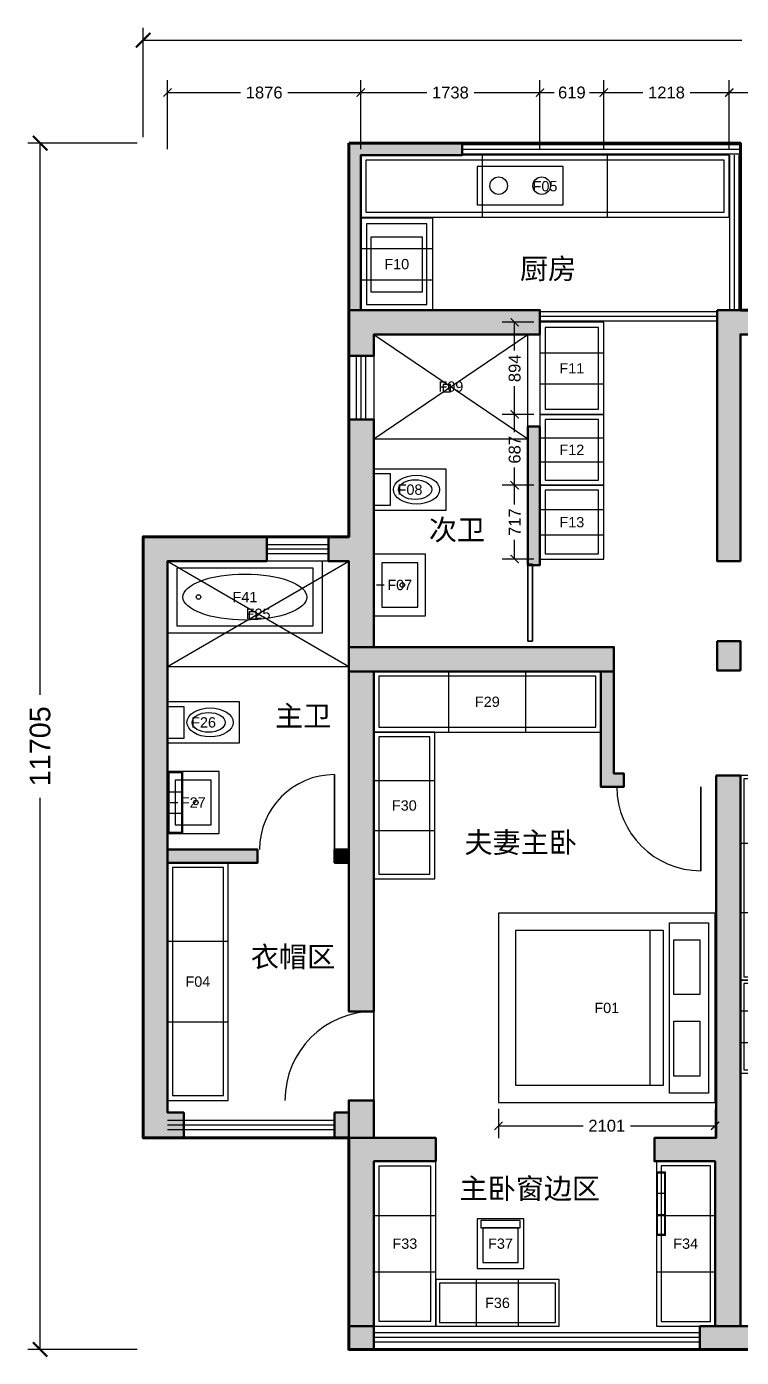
# Model space of a CAD drawing. Header units: millimetres. Extents: x -1131 to 13082, y -640 to 12837.
# Drawn here: x -1131 to 5804, y -77 to 12837 of the extents above; entities that cross this region are included whole.
import ezdxf
from ezdxf.enums import TextEntityAlignment as Align

# ---------------------------------------------------------------- set-up
doc = ezdxf.new("R2010")
doc.units = ezdxf.units.MM
for name, color, linetype, lineweight in [('A-DIMS', 7, 'Continuous', 18), ('A-DOOR', 7, 'Continuous', 25), ('A-FIXT', 7, 'Continuous', 25), ('A-FURN', 7, 'Continuous', 25), ('A-TEXT', 7, 'Continuous', 18), ('A-WALL', 7, 'Continuous', 50), ('A-WINDOW', 7, 'Continuous', 25)]:
    doc.layers.add(name, color=color, linetype=linetype, lineweight=lineweight)
doc.styles.add('CN', font='Arial Unicode.ttf')
doc.dimstyles.new('ARCH', dxfattribs={"dimtxt": 200, "dimasz": 140, "dimexe": 120, "dimexo": 60, "dimgap": 60, "dimtad": 1, "dimdec": 0, "dimtxsty": 'CN', "dimblk": 'ARCHTICK', "dimcen": 2.5, "dimazin": 3, "dimtfac": 1, "dimtmove": 0, "dimatfit": 3})

# ---------------------------------------------------------------- blocks, each defined once
blk = doc.blocks.new('FURN_001')
at = {"layer": 'A-FURN', "lineweight": 25}
blk.add_line((1471.036, 165.2706), (1471.036, 1671.0694), dxfattribs=at)
for points in [[(0, 0), (2101.48, 0), (2101.48, 1836.34), (0, 1836.34)], [(2038.4356, 91.817), (1660.1692, 91.817), (1660.1692, 1744.523), (2038.4356, 1744.523)], [(1597.1248, 165.2706), (168.1184, 165.2706), (168.1184, 1671.0694), (1597.1248, 1671.0694)], [(1954.3764, 1046.7138), (1702.1988, 1046.7138), (1702.1988, 1579.2524), (1954.3764, 1579.2524)], [(1954.3764, 257.0876), (1702.1988, 257.0876), (1702.1988, 789.6262), (1954.3764, 789.6262)]]:
    blk.add_lwpolyline(points, close=True, dxfattribs=at)
blk = doc.blocks.new('FURN_004')
at = {"layer": 'A-FURN', "lineweight": 25}
for p, q in [((0, 1546.159), (589.2, 1546.159)), ((0, 761.541), (589.2, 761.541))]:
    blk.add_line(p, q, dxfattribs=at)
for points in [[(0, 0), (589.2, 0), (589.2, 2307.7), (0, 2307.7)], [(47.136, 47.136), (542.064, 47.136), (542.064, 2260.564), (47.136, 2260.564)]]:
    blk.add_lwpolyline(points, close=True, dxfattribs=at)
blk = doc.blocks.new('FURN_005')
at = {"layer": 'A-FIXT', "lineweight": 25}
for p, q in [((1179.5784, 0), (1179.5784, 599.02)), ((2394.9016, 0), (2394.9016, 599.02))]:
    blk.add_line(p, q, dxfattribs=at)
for points in [[(0, 0), (3574.48, 0), (3574.48, 599.02), (0, 599.02)], [(47.9216, 47.9216), (3526.5584, 47.9216), (3526.5584, 551.0984), (47.9216, 551.0984)]]:
    blk.add_lwpolyline(points, close=True, dxfattribs=at)
blk = doc.blocks.new('FURN_007')
at = {"layer": 'A-FIXT', "lineweight": 25}
blk.add_line((25.00172, 300.001), (100.00688, 300.001), dxfattribs=at)
for points in [[(0, 0), (500.0344, 0), (500.0344, 600.002), (0, 600.002)], [(75.00516, 84.00028), (425.02924, 84.00028), (425.02924, 516.00172), (75.00516, 516.00172)]]:
    blk.add_lwpolyline(points, close=True, dxfattribs=at)
blk.add_circle((275.01892, 300.001), 22, dxfattribs=at)
blk = doc.blocks.new('FURN_008')
at = {"layer": 'A-FIXT', "lineweight": 25}
for points in [[(0, 0), (699.9696, 0), (699.9696, 399.9686), (0, 399.9686)], [(0, 47.996232), (160.993008, 47.996232), (160.993008, 351.972368), (0, 351.972368)]]:
    blk.add_lwpolyline(points, close=True, dxfattribs=at)
for centre, major_axis, ratio in [((412.982064, 199.9843), (223.990272, 0), 0.6249780794), ((398.982672, 199.9843), (160.993008, 0), 0.5962523789)]:
    blk.add_ellipse(centre, major_axis=major_axis, ratio=ratio, dxfattribs=at)
blk = doc.blocks.new('FURN_009')
at = {"layer": 'A-FIXT', "lineweight": 25}
for p, q in [((0, 0), (1492.64, 1011.46)), ((0, 1011.46), (1492.64, 0))]:
    blk.add_line(p, q, dxfattribs=at)
for points in [[(0, 0), (1492.64, 0), (1492.64, 1011.46), (0, 1011.46)], [(671.688, 455.157), (741.688, 455.157), (741.688, 525.157), (671.688, 525.157)]]:
    blk.add_lwpolyline(points, close=True, dxfattribs=at)
blk = doc.blocks.new('FURN_010')
at = {"layer": 'A-FIXT', "lineweight": 25}
for p, q in [((0, 598.7254), (697.22, 598.7254)), ((0, 294.8946), (697.22, 294.8946))]:
    blk.add_line(p, q, dxfattribs=at)
for points in [[(0, 0), (697.22, 0), (697.22, 893.62), (0, 893.62)], [(55.7776, 55.7776), (641.4424, 55.7776), (641.4424, 837.8424), (55.7776, 837.8424)]]:
    blk.add_lwpolyline(points, close=True, dxfattribs=at)
blk = doc.blocks.new('FURN_011')
at = {"layer": 'A-FIXT', "lineweight": 25}
for p, q in [((0, 598.7254), (618.66, 598.7254)), ((0, 294.8946), (618.66, 294.8946))]:
    blk.add_line(p, q, dxfattribs=at)
for points in [[(0, 0), (618.66, 0), (618.66, 893.62), (0, 893.62)], [(49.4928, 49.4928), (569.1672, 49.4928), (569.1672, 844.1272), (49.4928, 844.1272)]]:
    blk.add_lwpolyline(points, close=True, dxfattribs=at)
blk = doc.blocks.new('FURN_012')
at = {"layer": 'A-FIXT', "lineweight": 25}
for p, q in [((0, 460.558), (618.66, 460.558)), ((0, 226.842), (618.66, 226.842))]:
    blk.add_line(p, q, dxfattribs=at)
for points in [[(0, 0), (618.66, 0), (618.66, 687.4), (0, 687.4)], [(49.4928, 49.4928), (569.1672, 49.4928), (569.1672, 637.9072), (49.4928, 637.9072)]]:
    blk.add_lwpolyline(points, close=True, dxfattribs=at)
blk = doc.blocks.new('FURN_013')
at = {"layer": 'A-FURN', "lineweight": 25}
for p, q in [((0, 480.2962), (618.66, 480.2962)), ((0, 236.5638), (618.66, 236.5638))]:
    blk.add_line(p, q, dxfattribs=at)
for points in [[(0, 0), (618.66, 0), (618.66, 716.86), (0, 716.86)], [(49.4928, 49.4928), (569.1672, 49.4928), (569.1672, 667.3672), (49.4928, 667.3672)]]:
    blk.add_lwpolyline(points, close=True, dxfattribs=at)
blk = doc.blocks.new('FURN_022')
at = {"layer": 'A-FURN', "lineweight": 25}
for p, q in [((0, 1329.0388), (402.62, 1329.0388)), ((0, 654.6012), (402.62, 654.6012))]:
    blk.add_line(p, q, dxfattribs=at)
for points in [[(0, 0), (402.62, 0), (402.62, 1983.64), (0, 1983.64)], [(32.2096, 32.2096), (370.4104, 32.2096), (370.4104, 1951.4304), (32.2096, 1951.4304)]]:
    blk.add_lwpolyline(points, close=True, dxfattribs=at)
blk = doc.blocks.new('FURN_023')
at = {"layer": 'A-FURN', "lineweight": 25}
for p, q in [((0, 605.3048), (402.62, 605.3048)), ((0, 298.1352), (402.62, 298.1352))]:
    blk.add_line(p, q, dxfattribs=at)
for points in [[(0, 0), (402.62, 0), (402.62, 903.44), (0, 903.44)], [(32.2096, 32.2096), (370.4104, 32.2096), (370.4104, 871.2304), (32.2096, 871.2304)]]:
    blk.add_lwpolyline(points, close=True, dxfattribs=at)
blk = doc.blocks.new('FURN_025')
at = {"layer": 'A-FIXT', "lineweight": 25}
for p, q in [((0, 0), (1757.78, 1021.28)), ((0, 1021.28), (1757.78, 0))]:
    blk.add_line(p, q, dxfattribs=at)
for points in [[(0, 0), (1757.78, 0), (1757.78, 1021.28), (0, 1021.28)], [(791.001, 459.576), (861.001, 459.576), (861.001, 529.576), (791.001, 529.576)]]:
    blk.add_lwpolyline(points, close=True, dxfattribs=at)
blk = doc.blocks.new('FURN_026')
at = {"layer": 'A-FIXT', "lineweight": 25}
for points in [[(0, 0), (699.9696, 0), (699.9696, 399.9686), (0, 399.9686)], [(0, 47.996232), (160.993008, 47.996232), (160.993008, 351.972368), (0, 351.972368)]]:
    blk.add_lwpolyline(points, close=True, dxfattribs=at)
for centre, major_axis, ratio in [((412.982064, 199.9843), (223.990272, 0), 0.6249780794), ((398.982672, 199.9843), (160.993008, 0), 0.5962523789)]:
    blk.add_ellipse(centre, major_axis=major_axis, ratio=ratio, dxfattribs=at)
blk = doc.blocks.new('FURN_027')
at = {"layer": 'A-FIXT', "lineweight": 25}
blk.add_line((25.00172, 300.001), (100.00688, 300.001), dxfattribs=at)
for points in [[(0, 0), (500.0344, 0), (500.0344, 600.002), (0, 600.002)], [(75.00516, 84.00028), (425.02924, 84.00028), (425.02924, 516.00172), (75.00516, 516.00172)]]:
    blk.add_lwpolyline(points, close=True, dxfattribs=at)
blk.add_circle((275.01892, 300.001), 22, dxfattribs=at)
blk = doc.blocks.new('FURN_028')
at = {"layer": 'A-FIXT', "lineweight": 25}
for p, q in [((0, 402.00134), (149.9514, 402.00134)), ((0, 198.00066), (149.9514, 198.00066))]:
    blk.add_line(p, q, dxfattribs=at)
for points in [[(0, 0), (149.9514, 0), (149.9514, 600.002), (0, 600.002)], [(11.996112, 11.996112), (137.955288, 11.996112), (137.955288, 588.005888), (11.996112, 588.005888)]]:
    blk.add_lwpolyline(points, close=True, dxfattribs=at)
blk = doc.blocks.new('FURN_029')
at = {"layer": 'A-FURN', "lineweight": 25}
for p, q in [((725.8944, 0), (725.8944, 589.2)), ((1473.7856, 0), (1473.7856, 589.2))]:
    blk.add_line(p, q, dxfattribs=at)
for points in [[(0, 0), (2199.68, 0), (2199.68, 589.2), (0, 589.2)], [(47.136, 47.136), (2152.544, 47.136), (2152.544, 542.064), (47.136, 542.064)]]:
    blk.add_lwpolyline(points, close=True, dxfattribs=at)
blk = doc.blocks.new('FURN_030')
at = {"layer": 'A-FURN', "lineweight": 25}
for p, q in [((0, 954.013), (589.2, 954.013)), ((0, 469.887), (589.2, 469.887))]:
    blk.add_line(p, q, dxfattribs=at)
for points in [[(0, 0), (589.2, 0), (589.2, 1423.9), (0, 1423.9)], [(47.136, 47.136), (542.064, 47.136), (542.064, 1376.764), (47.136, 1376.764)]]:
    blk.add_lwpolyline(points, close=True, dxfattribs=at)
blk = doc.blocks.new('FURN_033')
at = {"layer": 'A-FURN', "lineweight": 25}
for p, q in [((0, 1072.4422), (599.02, 1072.4422)), ((0, 528.2178), (599.02, 528.2178))]:
    blk.add_line(p, q, dxfattribs=at)
for points in [[(0, 0), (599.02, 0), (599.02, 1600.66), (0, 1600.66)], [(47.9216, 47.9216), (551.0984, 47.9216), (551.0984, 1552.7384), (47.9216, 1552.7384)]]:
    blk.add_lwpolyline(points, close=True, dxfattribs=at)
blk = doc.blocks.new('FURN_034')
at = {"layer": 'A-FURN', "lineweight": 25}
for p, q in [((0, 1072.4422), (569.56, 1072.4422)), ((0, 528.2178), (569.56, 528.2178))]:
    blk.add_line(p, q, dxfattribs=at)
for points in [[(0, 0), (569.56, 0), (569.56, 1600.66), (0, 1600.66)], [(45.5648, 45.5648), (523.9952, 45.5648), (523.9952, 1555.0952), (45.5648, 1555.0952)]]:
    blk.add_lwpolyline(points, close=True, dxfattribs=at)
blk = doc.blocks.new('FURN_036')
at = {"layer": 'A-FURN', "lineweight": 25}
for p, q in [((395.3532, 0), (395.3532, 451.72)), ((802.6868, 0), (802.6868, 451.72))]:
    blk.add_line(p, q, dxfattribs=at)
for points in [[(0, 0), (1198.04, 0), (1198.04, 451.72), (0, 451.72)], [(36.1376, 36.1376), (1161.9024, 36.1376), (1161.9024, 415.5824), (36.1376, 415.5824)]]:
    blk.add_lwpolyline(points, close=True, dxfattribs=at)
blk = doc.blocks.new('FURN_037')
at = {"layer": 'A-FURN', "lineweight": 25}
for points in [[(0, 0), (451.72, 0), (451.72, 481.18), (0, 481.18)], [(36.1376, 394.5676), (415.5824, 394.5676), (415.5824, 466.7446), (36.1376, 466.7446)], [(54.2064, 57.7416), (397.5136, 57.7416), (397.5136, 394.5676), (54.2064, 394.5676)]]:
    blk.add_lwpolyline(points, close=True, dxfattribs=at)
blk = doc.blocks.new('FURN_038')
at = {"layer": 'A-FURN', "lineweight": 25}
for p, q in [((0, 407.9228), (88.38, 407.9228)), ((0, 200.9172), (88.38, 200.9172))]:
    blk.add_line(p, q, dxfattribs=at)
for points in [[(0, 0), (88.38, 0), (88.38, 608.84), (0, 608.84)], [(7.0704, 7.0704), (81.3096, 7.0704), (81.3096, 601.7696), (7.0704, 601.7696)]]:
    blk.add_lwpolyline(points, close=True, dxfattribs=at)
blk = doc.blocks.new('FURN_041')
at = {"layer": 'A-FURN', "lineweight": 25}
for points in [[(0, 0), (1502.46, 0), (1502.46, 697.22), (0, 697.22)], [(90.1476, 69.722), (1412.3124, 69.722), (1412.3124, 627.498), (90.1476, 627.498)]]:
    blk.add_lwpolyline(points, close=True, dxfattribs=at)
blk.add_circle((300.492, 348.61), 22, dxfattribs=at)
blk.add_ellipse((751.23, 348.61), major_axis=(600.984, 0), ratio=0.3712418301, dxfattribs=at)
blk = doc.blocks.new('_ARCHTICK')
at = {"color": 0, "linetype": 'BYBLOCK', "const_width": 0.15}
blk.add_lwpolyline([(-0.5, -0.5), (0.5, 0.5)], dxfattribs=at)
blk = doc.blocks.new('*D1')
for p, q in [((0, 11765.44), (0, 12825.44)), ((12618.7, 11765.44), (12618.7, 12825.44)), ((0, 12705.44), (5809.35, 12705.44)), ((6809.35, 12705.44), (12618.7, 12705.44))]:
    blk.add_line(p, q)
at = {"layer": 'Defpoints'}
for p in [(0, 12705.44), (0, 11705.44), (12618.7, 11705.44)]:
    blk.add_point(p, dxfattribs=at)
at = {"layer": 'A-DIMS', "xscale": 140, "yscale": 140, "rotation": 180}
blk.add_blockref('_ARCHTICK', (0, 12705.44), dxfattribs=at)
at = {"layer": 'A-DIMS', "xscale": 140, "yscale": 140}
blk.add_blockref('_ARCHTICK', (12618.7, 12705.44), dxfattribs=at)
at = {"layer": 'A-DIMS', "insert": (6309.35, 12705.44), "char_height": 200, "attachment_point": 5, "style": 'CN'}
blk.add_mtext('12619', dxfattribs=at)
blk = doc.blocks.new('*D2')
for p, q in [((-60, 11705.44), (-1120, 11705.44)), ((-1000, 6352.72), (-1000, 11705.44)), ((-1000, 0), (-1000, 5352.72)), ((-60, 0), (-1120, 0))]:
    blk.add_line(p, q)
at = {"layer": 'Defpoints'}
for p in [(0, 11705.44), (-1000, 0), (0, 0)]:
    blk.add_point(p, dxfattribs=at)
at = {"layer": 'A-DIMS', "xscale": 140, "yscale": 140}
for p, rotation in [((-1000, 11705.44), 90), ((-1000, 0), 270)]:
    blk.add_blockref('_ARCHTICK', p, dxfattribs=dict(at, rotation=rotation))
at = {"layer": 'A-DIMS', "insert": (-1000, 5852.72), "char_height": 200, "attachment_point": 5, "rotation": 90, "style": 'CN'}
blk.add_mtext('11705', dxfattribs=at)
blk = doc.blocks.new('*D3')
for p, q in [((235.68, 11647.6), (235.68, 12316.44)), ((2111.3, 11647.6), (2111.3, 12316.44)), ((235.68, 12196.44), (943.49, 12196.44)), ((1403.49, 12196.44), (2111.3, 12196.44))]:
    blk.add_line(p, q)
at = {"layer": 'Defpoints'}
for p in [(235.68, 12196.44), (235.68, 11587.6), (2111.3, 11587.6)]:
    blk.add_point(p, dxfattribs=at)
at = {"layer": 'A-DIMS', "xscale": 80, "yscale": 80, "rotation": 180}
blk.add_blockref('_ARCHTICK', (235.68, 12196.44), dxfattribs=at)
at = {"layer": 'A-DIMS', "xscale": 80, "yscale": 80}
blk.add_blockref('_ARCHTICK', (2111.3, 12196.44), dxfattribs=at)
at = {"layer": 'A-DIMS', "insert": (1173.49, 12196.44), "char_height": 115, "attachment_point": 5, "style": 'CN'}
blk.add_mtext('1876', dxfattribs=at)
blk = doc.blocks.new('*D4')
for p, q in [((2111.3, 11647.6), (2111.3, 12316.44)), ((3849.44, 11647.6), (3849.44, 12316.44)), ((2111.3, 12196.44), (2750.37, 12196.44)), ((3210.37, 12196.44), (3849.44, 12196.44))]:
    blk.add_line(p, q)
at = {"layer": 'Defpoints'}
for p in [(2111.3, 12196.44), (2111.3, 11587.6), (3849.44, 11587.6)]:
    blk.add_point(p, dxfattribs=at)
at = {"layer": 'A-DIMS', "xscale": 80, "yscale": 80, "rotation": 180}
blk.add_blockref('_ARCHTICK', (2111.3, 12196.44), dxfattribs=at)
at = {"layer": 'A-DIMS', "xscale": 80, "yscale": 80}
blk.add_blockref('_ARCHTICK', (3849.44, 12196.44), dxfattribs=at)
at = {"layer": 'A-DIMS', "insert": (2980.37, 12196.44), "char_height": 115, "attachment_point": 5, "style": 'CN'}
blk.add_mtext('1738', dxfattribs=at)
blk = doc.blocks.new('*D5')
for p, q in [((3849.44, 11647.6), (3849.44, 12316.44)), ((4468.1, 11647.6), (4468.1, 12316.44)), ((3849.44, 12196.44), (3986.27, 12196.44)), ((4331.27, 12196.44), (4468.1, 12196.44))]:
    blk.add_line(p, q)
at = {"layer": 'Defpoints'}
for p in [(3849.44, 12196.44), (3849.44, 11587.6), (4468.1, 11587.6)]:
    blk.add_point(p, dxfattribs=at)
at = {"layer": 'A-DIMS', "xscale": 80, "yscale": 80, "rotation": 180}
blk.add_blockref('_ARCHTICK', (3849.44, 12196.44), dxfattribs=at)
at = {"layer": 'A-DIMS', "xscale": 80, "yscale": 80}
blk.add_blockref('_ARCHTICK', (4468.1, 12196.44), dxfattribs=at)
at = {"layer": 'A-DIMS', "insert": (4158.77, 12196.44), "char_height": 115, "attachment_point": 5, "style": 'CN'}
blk.add_mtext('619', dxfattribs=at)
blk = doc.blocks.new('*D6')
for p, q in [((4468.1, 11647.6), (4468.1, 12316.44)), ((5685.78, 11647.6), (5685.78, 12316.44)), ((4468.1, 12196.44), (4846.94, 12196.44)), ((5306.94, 12196.44), (5685.78, 12196.44))]:
    blk.add_line(p, q)
at = {"layer": 'Defpoints'}
for p in [(4468.1, 12196.44), (4468.1, 11587.6), (5685.78, 11587.6)]:
    blk.add_point(p, dxfattribs=at)
at = {"layer": 'A-DIMS', "xscale": 80, "yscale": 80, "rotation": 180}
blk.add_blockref('_ARCHTICK', (4468.1, 12196.44), dxfattribs=at)
at = {"layer": 'A-DIMS', "xscale": 80, "yscale": 80}
blk.add_blockref('_ARCHTICK', (5685.78, 12196.44), dxfattribs=at)
at = {"layer": 'A-DIMS', "insert": (5076.94, 12196.44), "char_height": 115, "attachment_point": 5, "style": 'CN'}
blk.add_mtext('1218', dxfattribs=at)
blk = doc.blocks.new('*D7')
for p, q in [((5685.78, 11647.6), (5685.78, 12316.44)), ((9427.2, 11647.6), (9427.2, 12316.44)), ((5685.78, 12196.44), (7326.49, 12196.44)), ((7786.49, 12196.44), (9427.2, 12196.44))]:
    blk.add_line(p, q)
at = {"layer": 'Defpoints'}
for p in [(5685.78, 12196.44), (5685.78, 11587.6), (9427.2, 11587.6)]:
    blk.add_point(p, dxfattribs=at)
at = {"layer": 'A-DIMS', "xscale": 80, "yscale": 80, "rotation": 180}
blk.add_blockref('_ARCHTICK', (5685.78, 12196.44), dxfattribs=at)
at = {"layer": 'A-DIMS', "xscale": 80, "yscale": 80}
blk.add_blockref('_ARCHTICK', (9427.2, 12196.44), dxfattribs=at)
at = {"layer": 'A-DIMS', "insert": (7556.49, 12196.44), "char_height": 115, "attachment_point": 5, "style": 'CN'}
blk.add_mtext('3741', dxfattribs=at)
blk = doc.blocks.new('*D17')
for p, q in [((3789.44, 9967.3), (3483.94, 9967.3)), ((3603.94, 9692.99), (3603.94, 9967.3)), ((3603.94, 9073.68), (3603.94, 9347.99)), ((3789.44, 9073.68), (3483.94, 9073.68))]:
    blk.add_line(p, q)
at = {"layer": 'Defpoints'}
for p in [(3849.44, 9967.3), (3603.94, 9073.68), (3849.44, 9073.68)]:
    blk.add_point(p, dxfattribs=at)
at = {"layer": 'A-DIMS', "xscale": 80, "yscale": 80}
for p, rotation in [((3603.94, 9967.3), 90), ((3603.94, 9073.68), 270)]:
    blk.add_blockref('_ARCHTICK', p, dxfattribs=dict(at, rotation=rotation))
at = {"layer": 'A-DIMS', "insert": (3603.94, 9520.49), "char_height": 115, "attachment_point": 5, "rotation": 90, "style": 'CN'}
blk.add_mtext('894', dxfattribs=at)
blk = doc.blocks.new('*D18')
for p, q in [((3789.44, 9073.68), (3483.94, 9073.68)), ((3603.94, 8902.48), (3603.94, 9073.68)), ((3603.94, 8386.28), (3603.94, 8557.48)), ((3789.44, 8386.28), (3483.94, 8386.28))]:
    blk.add_line(p, q)
at = {"layer": 'Defpoints'}
for p in [(3849.44, 9073.68), (3603.94, 8386.28), (3849.44, 8386.28)]:
    blk.add_point(p, dxfattribs=at)
at = {"layer": 'A-DIMS', "xscale": 80, "yscale": 80}
for p, rotation in [((3603.94, 9073.68), 90), ((3603.94, 8386.28), 270)]:
    blk.add_blockref('_ARCHTICK', p, dxfattribs=dict(at, rotation=rotation))
at = {"layer": 'A-DIMS', "insert": (3603.94, 8729.98), "char_height": 115, "attachment_point": 5, "rotation": 90, "style": 'CN'}
blk.add_mtext('687', dxfattribs=at)
blk = doc.blocks.new('*D19')
for p, q in [((3789.44, 8386.28), (3483.94, 8386.28)), ((3603.94, 8200.35), (3603.94, 8386.28)), ((3603.94, 7669.42), (3603.94, 7855.35)), ((3789.44, 7669.42), (3483.94, 7669.42))]:
    blk.add_line(p, q)
at = {"layer": 'Defpoints'}
for p in [(3849.44, 8386.28), (3603.94, 7669.42), (3849.44, 7669.42)]:
    blk.add_point(p, dxfattribs=at)
at = {"layer": 'A-DIMS', "xscale": 80, "yscale": 80}
for p, rotation in [((3603.94, 8386.28), 90), ((3603.94, 7669.42), 270)]:
    blk.add_blockref('_ARCHTICK', p, dxfattribs=dict(at, rotation=rotation))
at = {"layer": 'A-DIMS', "insert": (3603.94, 8027.85), "char_height": 115, "attachment_point": 5, "rotation": 90, "style": 'CN'}
blk.add_mtext('717', dxfattribs=at)
blk = doc.blocks.new('*D20')
for p, q in [((3446.82, 2336.08), (3446.82, 2050.22)), ((5548.3, 2336.08), (5548.3, 2050.22)), ((3446.82, 2170.22), (4267.56, 2170.22)), ((4727.56, 2170.22), (5548.3, 2170.22))]:
    blk.add_line(p, q)
at = {"layer": 'Defpoints'}
for p in [(3446.82, 2396.08), (5548.3, 2396.08), (3446.82, 2170.22)]:
    blk.add_point(p, dxfattribs=at)
at = {"layer": 'A-DIMS', "xscale": 80, "yscale": 80, "rotation": 180}
blk.add_blockref('_ARCHTICK', (3446.82, 2170.22), dxfattribs=at)
at = {"layer": 'A-DIMS', "xscale": 80, "yscale": 80}
blk.add_blockref('_ARCHTICK', (5548.3, 2170.22), dxfattribs=at)
at = {"layer": 'A-DIMS', "insert": (4497.56, 2170.22), "char_height": 115, "attachment_point": 5, "style": 'CN'}
blk.add_mtext('2101', dxfattribs=at)

msp = doc.modelspace()

# ---------------------------------------------------------------- hatches: boundary and pattern name
at = {"layer": 'A-WALL'}
for points in [[(1993.46, 11705.44), (3093.3, 11705.44), (3093.3, 11587.6), (2111.3, 11587.6), (2111.3, 10085.14), (1993.46, 10085.14)], [(1993.46, 10085.14), (3849.44, 10085.14), (3849.44, 9849.46), (2238.96, 9849.46), (2238.96, 9643.24), (1993.46, 9643.24)], [(5567.94, 10085.14), (6913.28, 10085.14), (6913.28, 9849.46), (5793.8, 9849.46), (5793.8, 7649.78), (5567.94, 7649.78)], [(1993.46, 9024.58), (2238.96, 9024.58), (2238.96, 6815.08), (1993.46, 6815.08), (1993.46, 7649.78), (1797.06, 7649.78), (1797.06, 7885.46), (1993.46, 7885.46)], [(3731.6, 8955.84), (3849.44, 8955.84), (3849.44, 7610.5), (3731.6, 7610.5)], [(0, 7885.46), (1198.04, 7885.46), (1198.04, 7649.78), (235.68, 7649.78), (235.68, 2297.88), (392.8, 2297.88), (392.8, 2052.38), (0, 2052.38)], [(5567.94, 6874), (5793.8, 6874), (5793.8, 6589.22), (5567.94, 6589.22)], [(1993.46, 6815.08), (4566.3, 6815.08), (4566.3, 6579.4), (1993.46, 6579.4)], [(1993.46, 6579.4), (2238.96, 6579.4), (2238.96, 3279.88), (1993.46, 3279.88)], [(4438.64, 6579.4), (4566.3, 6579.4), (4566.3, 5587.58), (4664.5, 5587.58), (4664.5, 5459.92), (4438.64, 5459.92)], [(5558.12, 5567.94), (5793.8, 5567.94), (5793.8, 225.86), (5548.3, 225.86), (5548.3, 1826.52), (4959.1, 1826.52), (4959.1, 2052.38), (5558.12, 2052.38)], [(235.68, 4851.08), (1109.66, 4851.08), (1109.66, 4723.42), (235.68, 4723.42)], [(1855.98, 4851.08), (1993.46, 4851.08), (1993.46, 4723.42), (1855.98, 4723.42)], [(1855.98, 2297.88), (1993.46, 2297.88), (1993.46, 2415.72), (2238.96, 2415.72), (2238.96, 2052.38), (1855.98, 2052.38)], [(1993.46, 2415.72), (2238.96, 2415.72), (2238.96, 2052.38), (2837.98, 2052.38), (2837.98, 1826.52), (2238.96, 1826.52), (2238.96, 225.86), (1993.46, 225.86)], [(1993.46, 225.86), (2238.96, 225.86), (2238.96, 0), (1993.46, 0)], [(5401, 225.86), (5970.56, 225.86), (5970.56, 0), (5401, 0)]]:
    msp.add_hatch(color=8, dxfattribs=at).paths.add_polyline_path(points)

# ---------------------------------------------------------------- linework, layer by layer
at = {"layer": 'A-DOOR', "lineweight": 35}
for p, q in [((1855.98, 4851.08), (1855.98, 5577.76)), ((5410.82, 5459.92), (5410.82, 4644.86)), ((2238.96, 2415.72), (2238.96, 3279.88))]:
    msp.add_line(p, q, dxfattribs=at)
msp.add_lwpolyline([(3731.6, 6874), (3776.6, 6874), (3776.6, 7620.32), (3731.6, 7620.32)], close=True, dxfattribs=at)
at = {"layer": 'A-DOOR'}
for centre, radius, start, end in [((1855.98, 4851.08), 726.68, 90, 180), ((5410.82, 5459.92), 815.06, 180, -90), ((2238.96, 2415.72), 864.16, 90, 180)]:
    msp.add_arc(centre, radius, start, end, dxfattribs=at)
at = {"layer": 'A-FIXT', "lineweight": 25}
for points in [[(3240.6, 11106.42), (4075.3, 11106.42), (4075.3, 11479.58), (3240.6, 11479.58)], [(2209.5, 10261.9), (2710.32, 10261.9), (2710.32, 10792.18), (2209.5, 10792.18)]]:
    msp.add_lwpolyline(points, close=True, dxfattribs=at)
at = {"layer": 'A-FIXT'}
for centre in [(3449.28, 11293), (3866.62, 11293)]:
    msp.add_circle(centre, 85, dxfattribs=at)
at = {"layer": 'A-WALL', "lineweight": 70}
msp.add_lwpolyline([(1993.46, 11705.44), (5793.8, 11705.44), (5793.8, 10085.14), (9662.88, 10085.14), (9662.88, 6510.66), (9427.2, 6510.66), (9427.2, 5666.14), (12618.7, 5666.14), (12618.7, 0), (1993.46, 0), (1993.46, 2052.38), (0, 2052.38), (0, 7885.46), (1993.46, 7885.46)], close=True, dxfattribs=at)
at = {"layer": 'A-WALL', "lineweight": 50}
for points in [[(1993.46, 11705.44), (3093.3, 11705.44), (3093.3, 11587.6), (2111.3, 11587.6), (2111.3, 10085.14), (1993.46, 10085.14)], [(1993.46, 10085.14), (3849.44, 10085.14), (3849.44, 9849.46), (2238.96, 9849.46), (2238.96, 9643.24), (1993.46, 9643.24)], [(5567.94, 10085.14), (6913.28, 10085.14), (6913.28, 9849.46), (5793.8, 9849.46), (5793.8, 7649.78), (5567.94, 7649.78)], [(1993.46, 9024.58), (2238.96, 9024.58), (2238.96, 6815.08), (1993.46, 6815.08), (1993.46, 7649.78), (1797.06, 7649.78), (1797.06, 7885.46), (1993.46, 7885.46)], [(3731.6, 8955.84), (3849.44, 8955.84), (3849.44, 7610.5), (3731.6, 7610.5)], [(0, 7885.46), (1198.04, 7885.46), (1198.04, 7649.78), (235.68, 7649.78), (235.68, 2297.88), (392.8, 2297.88), (392.8, 2052.38), (0, 2052.38)], [(5567.94, 6874), (5793.8, 6874), (5793.8, 6589.22), (5567.94, 6589.22)], [(1993.46, 6815.08), (4566.3, 6815.08), (4566.3, 6579.4), (1993.46, 6579.4)], [(1993.46, 6579.4), (2238.96, 6579.4), (2238.96, 3279.88), (1993.46, 3279.88)], [(4438.64, 6579.4), (4566.3, 6579.4), (4566.3, 5587.58), (4664.5, 5587.58), (4664.5, 5459.92), (4438.64, 5459.92)], [(5558.12, 5567.94), (5793.8, 5567.94), (5793.8, 225.86), (5548.3, 225.86), (5548.3, 1826.52), (4959.1, 1826.52), (4959.1, 2052.38), (5558.12, 2052.38)], [(235.68, 4851.08), (1109.66, 4851.08), (1109.66, 4723.42), (235.68, 4723.42)], [(1855.98, 4851.08), (1993.46, 4851.08), (1993.46, 4723.42), (1855.98, 4723.42)], [(1855.98, 2297.88), (1993.46, 2297.88), (1993.46, 2415.72), (2238.96, 2415.72), (2238.96, 2052.38), (1855.98, 2052.38)], [(1993.46, 2415.72), (2238.96, 2415.72), (2238.96, 2052.38), (2837.98, 2052.38), (2837.98, 1826.52), (2238.96, 1826.52), (2238.96, 225.86), (1993.46, 225.86)], [(1993.46, 225.86), (2238.96, 225.86), (2238.96, 0), (1993.46, 0)], [(5401, 225.86), (5970.56, 225.86), (5970.56, 0), (5401, 0)]]:
    msp.add_lwpolyline(points, close=True, dxfattribs=at)
at = {"layer": 'A-WINDOW'}
for p, q in [((3093.3, 11691.52), (5793.8, 11691.52)), ((3093.3, 11601.52), (5793.8, 11601.52)), ((5689.88, 11587.6), (5689.88, 10085.14)), ((5779.88, 11587.6), (5779.88, 10085.14)), ((3849.44, 10071.22), (5567.94, 10071.22)), ((3849.44, 9981.22), (5567.94, 9981.22)), ((2066.3, 9643.24), (2066.3, 9024.58)), ((2156.3, 9643.24), (2156.3, 9024.58)), ((1198.04, 7812.62), (1797.06, 7812.62)), ((1198.04, 7722.62), (1797.06, 7722.62)), ((235.68, 2225.04), (1855.98, 2225.04)), ((235.68, 2135.04), (1855.98, 2135.04)), ((2238.96, 162.84), (5401, 162.84)), ((2238.96, 72.84), (5401, 72.84))]:
    msp.add_line(p, q, dxfattribs=at)
at = {"layer": 'A-WINDOW', "lineweight": 25}
for p, q in [((3093.3, 11646.52), (5793.8, 11646.52)), ((5734.88, 11587.6), (5734.88, 10085.14)), ((3849.44, 10026.22), (5567.94, 10026.22)), ((2111.3, 9643.24), (2111.3, 9024.58)), ((1198.04, 7767.62), (1797.06, 7767.62)), ((235.68, 2180.04), (1855.98, 2180.04)), ((2238.96, 117.84), (5401, 117.84))]:
    msp.add_line(p, q, dxfattribs=at)

# ---------------------------------------------------------------- block references
at = {"layer": 'A-FIXT'}
for name, p in [('FURN_005', (2111.3, 10988.58)), ('FURN_010', (2111.3, 10085.14)), ('FURN_011', (3849.44, 9073.68)), ('FURN_009', (2238.96, 8838)), ('FURN_012', (3849.44, 8386.28)), ('FURN_008', (2238.96, 8143.43)), ('FURN_025', (235.68, 6628.5)), ('FURN_007', (2238.96, 7118.52)), ('FURN_026', (235.68, 5884.83)), ('FURN_027', (235.68, 5007.22)), ('FURN_028', (235.68, 5007.22))]:
    msp.add_blockref(name, p, dxfattribs=at)
at = {"layer": 'A-FURN'}
for name, p in [('FURN_013', (3849.44, 7669.42)), ('FURN_041', (235.68, 6952.56)), ('FURN_029', (2238.96, 5990.2)), ('FURN_030', (2238.96, 4566.3)), ('FURN_022', (5793.8, 3584.3)), ('FURN_004', (235.68, 2415.72)), ('FURN_001', (3446.82, 2396.08)), ('FURN_023', (5793.8, 2680.86)), ('FURN_033', (2238.96, 225.86)), ('FURN_034', (4978.74, 225.86)), ('FURN_038', (4978.74, 1109.66)), ('FURN_037', (3240.6, 785.6)), ('FURN_036', (2837.98, 225.86))]:
    msp.add_blockref(name, p, dxfattribs=at)

# ---------------------------------------------------------------- texts
at = {"layer": 'A-TEXT', "true_color": 0x121212, "style": 'CN'}
for s, height, p in [('F05', 100, (3898.54, 11288.09)), ('厨房', 200, (3928, 10487.76)), ('F10', 100, (2459.91, 10531.95)), ('F11', 100, (4158.77, 9520.49)), ('F09', 100, (2985.28, 9343.73)), ('F12', 100, (4158.77, 8729.98)), ('F08', 100, (2588.94, 8343.42)), ('次卫', 200, (3044.2, 7954.2)), ('F13', 100, (4158.77, 8027.85)), ('F07', 100, (2488.98, 7418.52)), ('F41', 100, (986.91, 7301.17)), ('F25', 100, (1114.57, 7139.14)), ('F29', 100, (3338.8, 6284.8)), ('主卫', 200, (1551.56, 6147.32)), ('F26', 100, (585.66, 6084.82)), ('F27', 100, (485.7, 5307.22)), ('F30', 100, (2533.56, 5278.25)), ('夫妻主卧', 200, (3662.86, 4919.82)), ('衣帽区', 200, (1453.36, 3810.16)), ('F04', 100, (530.28, 3569.57)), ('F01', 100, (4497.56, 3314.25)), ('主卧窗边区', 200, (3751.24, 1561.38)), ('F33', 100, (2538.47, 1026.19)), ('F37', 100, (3466.46, 1026.19)), ('F34', 100, (5263.52, 1026.19)), ('F36', 100, (3437, 451.72))]:
    msp.add_text(s, height=height, dxfattribs=at).set_placement(p, align=Align.MIDDLE_CENTER)

# ---------------------------------------------------------------- dimensions: what is measured, and where the dimension line sits
at = {"layer": 'A-DIMS', "true_color": 0x121212}
dim = msp.add_linear_dim(base=(0, 12705.44), p1=(0, 11705.44), p2=(12618.7, 11705.44), dimstyle='ARCH', dxfattribs=at)
dim.commit()
dim.dimension.update_dxf_attribs({"geometry": '*D1', "text_midpoint": (6309.35, 12705.44)})
at = {"layer": 'A-DIMS'}
for base, p1, p2, picture, middle in [((235.68, 12196.44), (235.68, 11587.6), (2111.3, 11587.6), '*D3', (1173.49, 12196.44)), ((2111.3, 12196.44), (2111.3, 11587.6), (3849.44, 11587.6), '*D4', (2980.37, 12196.44)), ((3849.44, 12196.44), (3849.44, 11587.6), (4468.1, 11587.6), '*D5', (4158.77, 12196.44)), ((4468.1, 12196.44), (4468.1, 11587.6), (5685.78, 11587.6), '*D6', (5076.94, 12196.44)), ((5685.78, 12196.44), (5685.78, 11587.6), (9427.2, 11587.6), '*D7', (7556.49, 12196.44)), ((3446.82, 2170.22), (3446.82, 2396.08), (5548.3, 2396.08), '*D20', (4497.56, 2170.22))]:
    dim = msp.add_linear_dim(base=base, p1=p1, p2=p2, dimstyle='ARCH', override={"dimtxt": 115, "dimasz": 80, "dimgap": 35}, dxfattribs=at)
    dim.commit()
    dim.dimension.update_dxf_attribs({"geometry": picture, "text_midpoint": middle})
at = {"layer": 'A-DIMS', "true_color": 0x121212}
dim = msp.add_linear_dim(base=(-1000, 0), p1=(0, 0), p2=(0, 11705.44), angle=90, dimstyle='ARCH', dxfattribs=at)
dim.commit()
dim.dimension.update_dxf_attribs({"geometry": '*D2', "text_midpoint": (-1000, 5852.72)})
at = {"layer": 'A-DIMS'}
for base, p1, p2, picture, middle in [((3603.94, 9073.68), (3849.44, 9073.68), (3849.44, 9967.3), '*D17', (3603.94, 9520.49)), ((3603.94, 8386.28), (3849.44, 8386.28), (3849.44, 9073.68), '*D18', (3603.94, 8729.98)), ((3603.94, 7669.42), (3849.44, 7669.42), (3849.44, 8386.28), '*D19', (3603.94, 8027.85))]:
    dim = msp.add_linear_dim(base=base, p1=p1, p2=p2, angle=90, dimstyle='ARCH', override={"dimtxt": 115, "dimasz": 80, "dimgap": 35}, dxfattribs=at)
    dim.commit()
    dim.dimension.update_dxf_attribs({"geometry": picture, "text_midpoint": middle})

doc.saveas('drawing.dxf')
